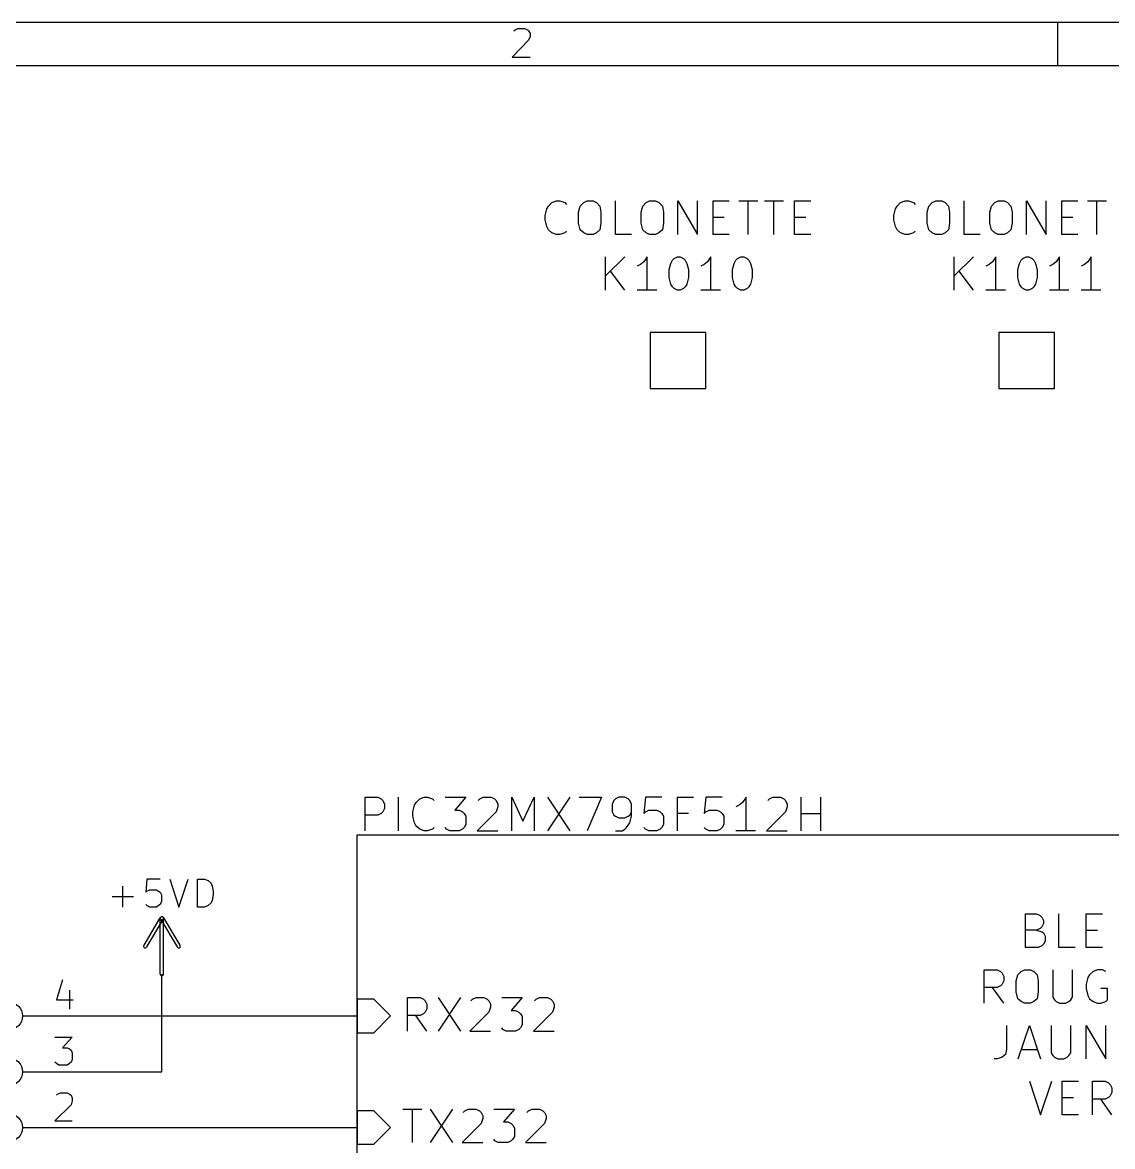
# Model space of a CAD drawing. Extents: x 10 to 287, y -200 to -10.
# Drawn here: x 62.9 to 112.5, y -61.2 to -10 of the extents above; entities that cross this region are included whole.
import ezdxf

# ---------------------------------------------------------------- set-up
doc = ezdxf.new("R2010")
doc.units = 0
doc.header["$MEASUREMENT"] = 0

msp = doc.modelspace()

# ---------------------------------------------------------------- linework, layer by layer
at = {"layer": 'Brown 2'}
for p, q in [((108.534, -52.1208), (108.534, -50.5968)), ((108.534, -50.5968), (109.042, -50.5968)), ((109.042, -50.5968), (109.195, -50.673)), ((110.058, -52.1208), (110.058, -50.5968)), ((111.303, -52.1208), (111.303, -50.5968)), ((111.303, -50.5968), (112.039, -50.5968)), ((109.195, -50.673), (109.271, -50.7492)), ((109.271, -51.181), (109.195, -51.2572)), ((109.271, -50.7492), (109.347, -50.9016)), ((109.347, -51.0286), (109.271, -51.181)), ((109.347, -50.9016), (109.347, -51.0286)), ((109.042, -51.3334), (108.534, -51.3334)), ((109.195, -51.2572), (109.042, -51.3334)), ((109.042, -51.3334), (109.271, -51.4096)), ((109.271, -51.4096), (109.347, -51.4604)), ((109.347, -51.4604), (109.423, -51.6128)), ((109.423, -51.6128), (109.423, -51.8414)), ((111.303, -51.3334), (111.811, -51.3334)), ((109.118, -52.1208), (108.534, -52.1208)), ((109.271, -52.0446), (109.118, -52.1208)), ((109.347, -51.9684), (109.271, -52.0446)), ((109.423, -51.8414), (109.347, -51.9684)), ((110.795, -52.1208), (110.058, -52.1208)), ((112.039, -52.1208), (111.303, -52.1208)), ((106.655, -54.6608), (106.655, -53.1368)), ((106.655, -53.1368), (107.239, -53.1368)), ((107.239, -53.1368), (107.391, -53.213)), ((107.391, -53.213), (107.467, -53.2892)), ((108.179, -53.3654), (108.331, -53.213)), ((108.331, -53.213), (108.483, -53.1368)), ((108.483, -53.1368), (108.763, -53.1368)), ((108.763, -53.1368), (108.915, -53.213)), ((108.915, -53.213), (109.068, -53.3654)), ((109.779, -53.1368), (109.779, -54.3814)), ((110.668, -54.3814), (110.668, -53.1368)), ((111.608, -53.213), (111.455, -53.3654)), ((111.811, -53.1368), (111.608, -53.213)), ((112.039, -53.1368), (111.811, -53.1368)), ((112.192, -53.213), (112.039, -53.1368)), ((107.467, -53.2892), (107.544, -53.4416)), ((107.544, -53.6448), (107.467, -53.7972)), ((107.544, -53.4416), (107.544, -53.6448)), ((108.102, -53.6448), (108.179, -53.3654)), ((108.102, -54.1528), (108.102, -53.6448)), ((109.068, -53.3654), (109.118, -53.6448)), ((109.118, -53.6448), (109.118, -54.1528)), ((111.379, -53.4924), (111.303, -53.7972)), ((111.455, -53.3654), (111.379, -53.4924)), ((107.239, -53.9496), (106.655, -53.9496)), ((107.544, -54.6608), (107.036, -53.9496)), ((107.391, -53.8734), (107.239, -53.9496)), ((107.467, -53.7972), (107.391, -53.8734)), ((108.179, -54.4576), (108.102, -54.1528)), ((109.118, -54.1528), (109.068, -54.4576)), ((111.303, -53.7972), (111.303, -54.0004)), ((111.303, -54.0004), (111.379, -54.3052)), ((112.268, -54.0004), (111.963, -54.0004)), ((112.268, -54.5084), (112.268, -54.0004)), ((78.867, -54.483), (78.105, -54.483)), ((78.105, -54.483), (78.105, -56.007)), ((79.629, -55.245), (78.867, -54.483)), ((80.391, -55.9308), (80.391, -54.4068)), ((80.391, -54.4068), (80.9752, -54.4068)), ((80.9752, -54.4068), (81.1276, -54.483)), ((81.1276, -54.483), (81.2038, -54.5592)), ((81.2038, -54.5592), (81.28, -54.7116)), ((81.28, -54.7116), (81.28, -54.9148)), ((81.788, -54.4068), (82.804, -55.9308)), ((82.804, -54.4068), (81.788, -55.9308)), ((83.2866, -54.5592), (83.3628, -54.483)), ((83.3628, -54.483), (83.5152, -54.4068)), ((83.5152, -54.4068), (83.8708, -54.4068)), ((83.8708, -54.4068), (84.0232, -54.483)), ((84.0232, -54.483), (84.0994, -54.5592)), ((84.0994, -54.5592), (84.1756, -54.7116)), ((84.1756, -54.7116), (84.1756, -54.8386)), ((84.6836, -54.4068), (85.6234, -54.4068)), ((85.6234, -54.4068), (85.1154, -54.991)), ((86.1822, -54.5592), (86.2584, -54.483)), ((86.2584, -54.483), (86.4108, -54.4068)), ((86.4108, -54.4068), (86.7664, -54.4068)), ((86.7664, -54.4068), (86.9188, -54.483)), ((86.9188, -54.483), (86.995, -54.5592)), ((86.995, -54.5592), (87.0712, -54.7116)), ((87.0712, -54.7116), (87.0712, -54.8386)), ((108.331, -54.5846), (108.179, -54.4576)), ((108.483, -54.6608), (108.331, -54.5846)), ((108.763, -54.6608), (108.483, -54.6608)), ((108.915, -54.5846), (108.763, -54.6608)), ((109.068, -54.4576), (108.915, -54.5846)), ((109.779, -54.3814), (109.855, -54.5084)), ((109.855, -54.5084), (109.931, -54.5846)), ((109.931, -54.5846), (110.084, -54.6608)), ((110.084, -54.6608), (110.363, -54.6608)), ((110.363, -54.6608), (110.515, -54.5846)), ((110.515, -54.5846), (110.592, -54.5084)), ((110.592, -54.5084), (110.668, -54.3814)), ((111.379, -54.3052), (111.455, -54.4576)), ((111.455, -54.4576), (111.608, -54.5846)), ((111.608, -54.5846), (111.811, -54.6608)), ((111.811, -54.6608), (111.963, -54.6608)), ((111.963, -54.6608), (112.192, -54.5846)), ((112.192, -54.5846), (112.268, -54.5084)), ((78.867, -56.007), (79.629, -55.245)), ((80.9752, -55.2196), (80.391, -55.2196)), ((81.28, -55.9308), (80.772, -55.2196)), ((81.1276, -55.1434), (80.9752, -55.2196)), ((81.2038, -55.0672), (81.1276, -55.1434)), ((81.28, -54.9148), (81.2038, -55.0672)), ((84.0994, -55.0672), (83.2358, -55.9308)), ((84.1756, -54.8386), (84.0994, -55.0672)), ((85.1154, -54.991), (85.3186, -54.991)), ((85.3186, -54.991), (85.471, -55.0672)), ((85.471, -55.0672), (85.5472, -55.1434)), ((85.5472, -55.1434), (85.6234, -55.2704)), ((85.6234, -55.2704), (85.6234, -55.6514)), ((86.995, -55.0672), (86.1314, -55.9308)), ((87.0712, -54.8386), (86.995, -55.0672)), ((84.7344, -55.8546), (84.6836, -55.7784)), ((85.5472, -55.7784), (85.471, -55.8546)), ((85.6234, -55.6514), (85.5472, -55.7784)), ((107.671, -55.6768), (107.671, -56.769)), ((108.204, -57.2008), (108.712, -55.6768)), ((108.712, -55.6768), (109.22, -57.2008)), ((109.703, -55.6768), (109.703, -56.9214)), ((110.592, -56.9214), (110.592, -55.6768)), ((111.303, -57.2008), (111.303, -55.6768)), ((111.303, -55.6768), (112.192, -57.2008)), ((112.192, -57.2008), (112.192, -55.6768)), ((78.105, -56.007), (78.867, -56.007)), ((83.2358, -55.9308), (84.1756, -55.9308)), ((84.8868, -55.9308), (84.7344, -55.8546)), ((85.3186, -55.9308), (84.8868, -55.9308)), ((85.471, -55.8546), (85.3186, -55.9308)), ((86.1314, -55.9308), (87.0712, -55.9308)), ((107.671, -56.769), (107.62, -56.9976)), ((108.331, -56.769), (109.068, -56.769)), ((107.239, -57.2008), (107.112, -57.2008)), ((107.467, -57.1246), (107.239, -57.2008)), ((107.62, -56.9976), (107.467, -57.1246)), ((109.703, -56.9214), (109.779, -57.0484)), ((109.779, -57.0484), (109.855, -57.1246)), ((109.855, -57.1246), (110.007, -57.2008)), ((110.007, -57.2008), (110.287, -57.2008)), ((110.287, -57.2008), (110.439, -57.1246)), ((110.439, -57.1246), (110.515, -57.0484)), ((110.515, -57.0484), (110.592, -56.9214)), ((108.712, -58.2168), (109.22, -59.7408)), ((109.22, -59.7408), (109.728, -58.2168)), ((110.211, -59.7408), (110.211, -58.2168)), ((110.211, -58.2168), (110.947, -58.2168)), ((111.582, -59.7408), (111.582, -58.2168)), ((111.582, -58.2168), (112.166, -58.2168)), ((112.166, -58.2168), (112.319, -58.293)), ((112.319, -58.293), (112.395, -58.3692)), ((112.395, -58.3692), (112.471, -58.5216)), ((112.471, -58.7248), (112.395, -58.8772)), ((112.471, -58.5216), (112.471, -58.7248)), ((110.211, -58.9534), (110.719, -58.9534)), ((112.166, -59.0296), (111.582, -59.0296)), ((112.471, -59.7408), (111.963, -59.0296)), ((112.319, -58.9534), (112.166, -59.0296)), ((112.395, -58.8772), (112.319, -58.9534)), ((78.867, -59.563), (78.105, -59.563)), ((78.105, -59.563), (78.105, -61.087)), ((79.629, -60.325), (78.867, -59.563)), ((80.1878, -59.4868), (81.0514, -59.4868)), ((80.6196, -61.0108), (80.6196, -59.4868)), ((81.4324, -59.4868), (82.4484, -61.0108)), ((82.4484, -59.4868), (81.4324, -61.0108)), ((82.931, -59.6392), (83.0072, -59.563)), ((83.0072, -59.563), (83.1596, -59.4868)), ((83.1596, -59.4868), (83.5152, -59.4868)), ((83.5152, -59.4868), (83.6676, -59.563)), ((83.6676, -59.563), (83.7438, -59.6392)), ((83.7438, -59.6392), (83.82, -59.7916)), ((83.82, -59.7916), (83.82, -59.9186)), ((84.328, -59.4868), (85.2678, -59.4868)), ((85.2678, -59.4868), (84.7598, -60.071)), ((85.8266, -59.6392), (85.9028, -59.563)), ((85.9028, -59.563), (86.0552, -59.4868)), ((86.0552, -59.4868), (86.4108, -59.4868)), ((86.4108, -59.4868), (86.5632, -59.563)), ((86.5632, -59.563), (86.6394, -59.6392)), ((86.6394, -59.6392), (86.7156, -59.7916)), ((86.7156, -59.7916), (86.7156, -59.9186)), ((110.947, -59.7408), (110.211, -59.7408)), ((78.867, -61.087), (79.629, -60.325)), ((83.7438, -60.1472), (82.8802, -61.0108)), ((83.82, -59.9186), (83.7438, -60.1472)), ((84.7598, -60.071), (84.963, -60.071)), ((84.963, -60.071), (85.1154, -60.1472)), ((85.1154, -60.1472), (85.1916, -60.2234)), ((85.1916, -60.2234), (85.2678, -60.3504)), ((85.2678, -60.3504), (85.2678, -60.7314)), ((86.6394, -60.1472), (85.7758, -61.0108)), ((86.7156, -59.9186), (86.6394, -60.1472)), ((84.3788, -60.9346), (84.328, -60.8584)), ((85.1916, -60.8584), (85.1154, -60.9346)), ((85.2678, -60.7314), (85.1916, -60.8584)), ((78.105, -61.087), (78.867, -61.087)), ((82.8802, -61.0108), (83.82, -61.0108)), ((84.5312, -61.0108), (84.3788, -60.9346)), ((84.963, -61.0108), (84.5312, -61.0108)), ((85.1154, -60.9346), (84.963, -61.0108)), ((85.7758, -61.0108), (86.7156, -61.0108))]:
    msp.add_line(p, q, dxfattribs=at)
at = {"layer": 'Cyan 2'}
for p, q in [((86.741, -18.4912), (86.8172, -18.3642)), ((86.8172, -18.3642), (86.9696, -18.2118)), ((86.9696, -18.2118), (87.1728, -18.1356)), ((87.1728, -18.1356), (87.3252, -18.1356)), ((87.3252, -18.1356), (87.5538, -18.2118)), ((87.5538, -18.2118), (87.63, -18.288)), ((88.1888, -18.6436), (88.265, -18.3642)), ((88.265, -18.3642), (88.4174, -18.2118)), ((88.4174, -18.2118), (88.5698, -18.1356)), ((88.5698, -18.1356), (88.8492, -18.1356)), ((88.8492, -18.1356), (89.0016, -18.2118)), ((89.0016, -18.2118), (89.154, -18.3642)), ((89.154, -18.3642), (89.2048, -18.6436)), ((89.8652, -19.6596), (89.8652, -18.1356)), ((91.0336, -18.6436), (91.1098, -18.3642)), ((91.1098, -18.3642), (91.2622, -18.2118)), ((91.2622, -18.2118), (91.4146, -18.1356)), ((91.4146, -18.1356), (91.694, -18.1356)), ((91.694, -18.1356), (91.8464, -18.2118)), ((91.8464, -18.2118), (91.9988, -18.3642)), ((91.9988, -18.3642), (92.0496, -18.6436)), ((92.71, -19.6596), (92.71, -18.1356)), ((92.71, -18.1356), (93.599, -19.6596)), ((93.599, -19.6596), (93.599, -18.1356)), ((94.3102, -19.6596), (94.3102, -18.1356)), ((94.3102, -18.1356), (95.0468, -18.1356)), ((95.4786, -18.1356), (96.3422, -18.1356)), ((95.9104, -19.6596), (95.9104, -18.1356)), ((96.647, -18.1356), (97.5106, -18.1356)), ((97.0788, -19.6596), (97.0788, -18.1356)), ((98.0186, -19.6596), (98.0186, -18.1356)), ((98.0186, -18.1356), (98.7552, -18.1356)), ((102.616, -18.4912), (102.692, -18.3642)), ((102.692, -18.3642), (102.845, -18.2118)), ((102.845, -18.2118), (103.048, -18.1356)), ((103.048, -18.1356), (103.2, -18.1356)), ((103.2, -18.1356), (103.429, -18.2118)), ((103.429, -18.2118), (103.505, -18.288)), ((104.064, -18.6436), (104.14, -18.3642)), ((104.14, -18.3642), (104.292, -18.2118)), ((104.292, -18.2118), (104.445, -18.1356)), ((104.445, -18.1356), (104.724, -18.1356)), ((104.724, -18.1356), (104.877, -18.2118)), ((104.877, -18.2118), (105.029, -18.3642)), ((105.029, -18.3642), (105.08, -18.6436)), ((105.74, -19.6596), (105.74, -18.1356)), ((106.909, -18.6436), (106.985, -18.3642)), ((106.985, -18.3642), (107.137, -18.2118)), ((107.137, -18.2118), (107.29, -18.1356)), ((107.29, -18.1356), (107.569, -18.1356)), ((107.569, -18.1356), (107.721, -18.2118)), ((107.721, -18.2118), (107.874, -18.3642)), ((107.874, -18.3642), (107.925, -18.6436)), ((108.585, -19.6596), (108.585, -18.1356)), ((108.585, -18.1356), (109.474, -19.6596)), ((109.474, -19.6596), (109.474, -18.1356)), ((110.185, -19.6596), (110.185, -18.1356)), ((110.185, -18.1356), (110.922, -18.1356)), ((111.354, -18.1356), (112.217, -18.1356)), ((111.785, -19.6596), (111.785, -18.1356)), ((86.6648, -18.796), (86.741, -18.4912)), ((86.6648, -18.9992), (86.6648, -18.796)), ((88.1888, -19.1516), (88.1888, -18.6436)), ((89.2048, -18.6436), (89.2048, -19.1516)), ((91.0336, -19.1516), (91.0336, -18.6436)), ((92.0496, -18.6436), (92.0496, -19.1516)), ((94.3102, -18.8722), (94.8182, -18.8722)), ((98.0186, -18.8722), (98.5266, -18.8722)), ((102.54, -18.796), (102.616, -18.4912)), ((102.54, -18.9992), (102.54, -18.796)), ((104.064, -19.1516), (104.064, -18.6436)), ((105.08, -18.6436), (105.08, -19.1516)), ((106.909, -19.1516), (106.909, -18.6436)), ((107.925, -18.6436), (107.925, -19.1516)), ((110.185, -18.8722), (110.693, -18.8722)), ((86.741, -19.304), (86.6648, -18.9992)), ((86.8172, -19.4564), (86.741, -19.304)), ((88.265, -19.4564), (88.1888, -19.1516)), ((89.2048, -19.1516), (89.154, -19.4564)), ((91.1098, -19.4564), (91.0336, -19.1516)), ((92.0496, -19.1516), (91.9988, -19.4564)), ((102.616, -19.304), (102.54, -18.9992)), ((102.692, -19.4564), (102.616, -19.304)), ((104.14, -19.4564), (104.064, -19.1516)), ((105.08, -19.1516), (105.029, -19.4564)), ((106.985, -19.4564), (106.909, -19.1516)), ((107.925, -19.1516), (107.874, -19.4564)), ((86.9696, -19.5834), (86.8172, -19.4564)), ((87.1728, -19.6596), (86.9696, -19.5834)), ((87.3252, -19.6596), (87.1728, -19.6596)), ((87.5538, -19.5834), (87.3252, -19.6596)), ((87.63, -19.5072), (87.5538, -19.5834)), ((88.4174, -19.5834), (88.265, -19.4564)), ((88.5698, -19.6596), (88.4174, -19.5834)), ((88.8492, -19.6596), (88.5698, -19.6596)), ((89.0016, -19.5834), (88.8492, -19.6596)), ((89.154, -19.4564), (89.0016, -19.5834)), ((90.6018, -19.6596), (89.8652, -19.6596)), ((91.2622, -19.5834), (91.1098, -19.4564)), ((91.4146, -19.6596), (91.2622, -19.5834)), ((91.694, -19.6596), (91.4146, -19.6596)), ((91.8464, -19.5834), (91.694, -19.6596)), ((91.9988, -19.4564), (91.8464, -19.5834)), ((95.0468, -19.6596), (94.3102, -19.6596)), ((98.7552, -19.6596), (98.0186, -19.6596)), ((102.845, -19.5834), (102.692, -19.4564)), ((103.048, -19.6596), (102.845, -19.5834)), ((103.2, -19.6596), (103.048, -19.6596)), ((103.429, -19.5834), (103.2, -19.6596)), ((103.505, -19.5072), (103.429, -19.5834)), ((104.292, -19.5834), (104.14, -19.4564)), ((104.445, -19.6596), (104.292, -19.5834)), ((104.724, -19.6596), (104.445, -19.6596)), ((104.877, -19.5834), (104.724, -19.6596)), ((105.029, -19.4564), (104.877, -19.5834)), ((106.477, -19.6596), (105.74, -19.6596)), ((107.137, -19.5834), (106.985, -19.4564)), ((107.29, -19.6596), (107.137, -19.5834)), ((107.569, -19.6596), (107.29, -19.6596)), ((107.721, -19.5834), (107.569, -19.6596)), ((107.874, -19.4564), (107.721, -19.5834)), ((110.922, -19.6596), (110.185, -19.6596)), ((89.408, -22.1996), (89.408, -20.6756)), ((90.297, -20.6756), (89.408, -21.5392)), ((91.1606, -20.9042), (91.0082, -21.0312)), ((91.313, -20.6756), (91.1606, -20.9042)), ((91.313, -22.1996), (91.313, -20.6756)), ((92.3036, -21.2598), (92.3798, -20.9804)), ((92.3798, -20.9804), (92.456, -20.828)), ((92.456, -20.828), (92.5322, -20.7518)), ((92.5322, -20.7518), (92.6846, -20.6756)), ((92.6846, -20.6756), (92.8116, -20.6756)), ((92.8116, -20.6756), (92.964, -20.7518)), ((92.964, -20.7518), (93.0402, -20.828)), ((93.0402, -20.828), (93.1164, -20.9804)), ((93.1164, -20.9804), (93.1926, -21.2598)), ((94.0562, -20.9042), (93.9038, -21.0312)), ((94.2086, -20.6756), (94.0562, -20.9042)), ((94.2086, -22.1996), (94.2086, -20.6756)), ((95.1992, -21.2598), (95.2754, -20.9804)), ((95.2754, -20.9804), (95.3516, -20.828)), ((95.3516, -20.828), (95.4278, -20.7518)), ((95.4278, -20.7518), (95.5802, -20.6756)), ((95.5802, -20.6756), (95.7072, -20.6756)), ((95.7072, -20.6756), (95.8596, -20.7518)), ((95.8596, -20.7518), (95.9358, -20.828)), ((95.9358, -20.828), (96.012, -20.9804)), ((96.012, -20.9804), (96.0882, -21.2598)), ((105.283, -22.1996), (105.283, -20.6756)), ((106.172, -20.6756), (105.283, -21.5392)), ((107.036, -20.9042), (106.883, -21.0312)), ((107.188, -20.6756), (107.036, -20.9042)), ((107.188, -22.1996), (107.188, -20.6756)), ((108.179, -21.2598), (108.255, -20.9804)), ((108.255, -20.9804), (108.331, -20.828)), ((108.331, -20.828), (108.407, -20.7518)), ((108.407, -20.7518), (108.56, -20.6756)), ((108.56, -20.6756), (108.687, -20.6756)), ((108.687, -20.6756), (108.839, -20.7518)), ((108.839, -20.7518), (108.915, -20.828)), ((108.915, -20.828), (108.991, -20.9804)), ((108.991, -20.9804), (109.068, -21.2598)), ((109.931, -20.9042), (109.779, -21.0312)), ((110.084, -20.6756), (109.931, -20.9042)), ((110.084, -22.1996), (110.084, -20.6756)), ((111.379, -20.9042), (111.227, -21.0312)), ((111.531, -20.6756), (111.379, -20.9042)), ((111.531, -22.1996), (111.531, -20.6756)), ((90.297, -22.1996), (89.6366, -21.336)), ((91.0082, -21.0312), (90.8558, -21.1074)), ((92.3036, -21.6154), (92.3036, -21.2598)), ((93.1926, -21.2598), (93.1926, -21.6154)), ((93.9038, -21.0312), (93.7514, -21.1074)), ((95.1992, -21.6154), (95.1992, -21.2598)), ((96.0882, -21.2598), (96.0882, -21.6154)), ((106.172, -22.1996), (105.512, -21.336)), ((106.883, -21.0312), (106.731, -21.1074)), ((108.179, -21.6154), (108.179, -21.2598)), ((109.068, -21.2598), (109.068, -21.6154)), ((109.779, -21.0312), (109.626, -21.1074)), ((111.227, -21.0312), (111.074, -21.1074)), ((92.3798, -21.9202), (92.3036, -21.6154)), ((92.456, -22.0472), (92.3798, -21.9202)), ((93.1164, -21.9202), (93.0402, -22.0472)), ((93.1926, -21.6154), (93.1164, -21.9202)), ((95.2754, -21.9202), (95.1992, -21.6154)), ((95.3516, -22.0472), (95.2754, -21.9202)), ((96.012, -21.9202), (95.9358, -22.0472)), ((96.0882, -21.6154), (96.012, -21.9202)), ((108.255, -21.9202), (108.179, -21.6154)), ((108.331, -22.0472), (108.255, -21.9202)), ((108.991, -21.9202), (108.915, -22.0472)), ((109.068, -21.6154), (108.991, -21.9202)), ((91.7448, -22.1996), (90.8558, -22.1996)), ((92.5322, -22.1234), (92.456, -22.0472)), ((92.6846, -22.1996), (92.5322, -22.1234)), ((92.8116, -22.1996), (92.6846, -22.1996)), ((92.964, -22.1234), (92.8116, -22.1996)), ((93.0402, -22.0472), (92.964, -22.1234)), ((94.6404, -22.1996), (93.7514, -22.1996)), ((95.4278, -22.1234), (95.3516, -22.0472)), ((95.5802, -22.1996), (95.4278, -22.1234)), ((95.7072, -22.1996), (95.5802, -22.1996)), ((95.8596, -22.1234), (95.7072, -22.1996)), ((95.9358, -22.0472), (95.8596, -22.1234)), ((107.62, -22.1996), (106.731, -22.1996)), ((108.407, -22.1234), (108.331, -22.0472)), ((108.56, -22.1996), (108.407, -22.1234)), ((108.687, -22.1996), (108.56, -22.1996)), ((108.839, -22.1234), (108.687, -22.1996)), ((108.915, -22.0472), (108.839, -22.1234)), ((110.515, -22.1996), (109.626, -22.1996)), ((111.963, -22.1996), (111.074, -22.1996)), ((78.4606, -46.8122), (78.4606, -45.2882)), ((78.4606, -45.2882), (79.0448, -45.2882)), ((79.0448, -45.2882), (79.1972, -45.3644)), ((79.1972, -45.3644), (79.2734, -45.4406)), ((79.2734, -45.4406), (79.3496, -45.593)), ((79.9846, -46.8122), (79.9846, -45.2882)), ((80.7212, -45.6438), (80.7974, -45.5168)), ((80.7974, -45.5168), (80.9498, -45.3644)), ((80.9498, -45.3644), (81.153, -45.2882)), ((81.153, -45.2882), (81.3054, -45.2882)), ((81.3054, -45.2882), (81.534, -45.3644)), ((81.534, -45.3644), (81.6102, -45.4406)), ((82.1182, -45.2882), (83.058, -45.2882)), ((83.058, -45.2882), (82.55, -45.8724)), ((83.6168, -45.4406), (83.693, -45.3644)), ((83.693, -45.3644), (83.8454, -45.2882)), ((83.8454, -45.2882), (84.201, -45.2882)), ((84.201, -45.2882), (84.3534, -45.3644)), ((84.3534, -45.3644), (84.4296, -45.4406)), ((84.4296, -45.4406), (84.5058, -45.593)), ((85.1408, -46.8122), (85.1408, -45.2882)), ((85.1408, -45.2882), (85.6488, -46.3804)), ((85.6488, -46.3804), (86.1568, -45.2882)), ((86.1568, -45.2882), (86.1568, -46.8122)), ((86.7664, -45.2882), (87.7824, -46.8122)), ((87.7824, -45.2882), (86.7664, -46.8122)), ((88.2142, -45.2882), (89.2302, -45.2882)), ((89.2302, -45.2882), (88.5698, -46.8122)), ((89.789, -45.4406), (89.7128, -45.593)), ((89.8652, -45.3644), (89.789, -45.4406)), ((90.0176, -45.2882), (89.8652, -45.3644)), ((90.297, -45.2882), (90.0176, -45.2882)), ((90.4494, -45.3644), (90.297, -45.2882)), ((90.5256, -45.4406), (90.4494, -45.3644)), ((90.6018, -45.593), (90.5256, -45.4406)), ((91.2368, -45.2882), (91.1606, -46.0248)), ((91.9734, -45.2882), (91.2368, -45.2882)), ((92.6846, -46.8122), (92.6846, -45.2882)), ((92.6846, -45.2882), (93.4212, -45.2882)), ((93.98, -45.2882), (93.9038, -46.0248)), ((94.7166, -45.2882), (93.98, -45.2882)), ((95.6564, -45.5168), (95.504, -45.6438)), ((95.8088, -45.2882), (95.6564, -45.5168)), ((95.8088, -46.8122), (95.8088, -45.2882)), ((96.7994, -45.4406), (96.8756, -45.3644)), ((96.8756, -45.3644), (97.028, -45.2882)), ((97.028, -45.2882), (97.3836, -45.2882)), ((97.3836, -45.2882), (97.536, -45.3644)), ((97.536, -45.3644), (97.6122, -45.4406)), ((97.6122, -45.4406), (97.6884, -45.593)), ((98.3234, -46.8122), (98.3234, -45.2882)), ((99.2124, -46.8122), (99.2124, -45.2882)), ((79.1972, -46.0248), (79.0448, -46.101)), ((79.2734, -45.9486), (79.1972, -46.0248)), ((79.3496, -45.7962), (79.2734, -45.9486)), ((79.3496, -45.593), (79.3496, -45.7962)), ((80.645, -45.9486), (80.7212, -45.6438)), ((80.645, -46.1518), (80.645, -45.9486)), ((82.55, -45.8724), (82.7532, -45.8724)), ((82.7532, -45.8724), (82.9056, -45.9486)), ((82.9056, -45.9486), (82.9818, -46.0248)), ((82.9818, -46.0248), (83.058, -46.1518)), ((84.4296, -45.9486), (83.566, -46.8122)), ((84.5058, -45.72), (84.4296, -45.9486)), ((84.5058, -45.593), (84.5058, -45.72)), ((89.7128, -45.593), (89.7128, -45.9486)), ((89.7128, -45.9486), (89.789, -46.101)), ((90.5256, -46.101), (90.6018, -45.9486)), ((90.6018, -46.1518), (90.6018, -45.593)), ((91.1606, -46.0248), (91.2368, -45.9486)), ((91.2368, -45.9486), (91.3892, -45.8724)), ((91.3892, -45.8724), (91.7448, -45.8724)), ((91.7448, -45.8724), (91.8972, -45.9486)), ((91.8972, -45.9486), (91.9734, -46.0248)), ((91.9734, -46.0248), (92.0496, -46.1518)), ((93.1926, -46.0248), (92.6846, -46.0248)), ((93.9038, -46.0248), (93.98, -45.9486)), ((93.98, -45.9486), (94.1324, -45.8724)), ((94.1324, -45.8724), (94.488, -45.8724)), ((94.488, -45.8724), (94.6404, -45.9486)), ((94.6404, -45.9486), (94.7166, -46.0248)), ((94.7166, -46.0248), (94.7928, -46.1518)), ((95.504, -45.6438), (95.3516, -45.72)), ((97.6122, -45.9486), (96.7486, -46.8122)), ((97.6884, -45.72), (97.6122, -45.9486)), ((97.6884, -45.593), (97.6884, -45.72)), ((98.3234, -46.0248), (99.2124, -46.0248)), ((79.0448, -46.101), (78.4606, -46.101)), ((80.7212, -46.4566), (80.645, -46.1518)), ((80.7974, -46.609), (80.7212, -46.4566)), ((83.058, -46.5328), (82.9818, -46.6598)), ((83.058, -46.1518), (83.058, -46.5328)), ((89.789, -46.101), (89.8652, -46.1518)), ((89.8652, -46.1518), (90.0176, -46.228)), ((90.0176, -46.228), (90.297, -46.228)), ((90.297, -46.228), (90.4494, -46.1518)), ((90.3732, -46.6598), (90.5256, -46.4566)), ((90.4494, -46.1518), (90.5256, -46.101)), ((90.5256, -46.4566), (90.6018, -46.1518)), ((92.0496, -46.5328), (91.9734, -46.6598)), ((92.0496, -46.1518), (92.0496, -46.5328)), ((94.7928, -46.5328), (94.7166, -46.6598)), ((94.7928, -46.1518), (94.7928, -46.5328)), ((80.9498, -46.736), (80.7974, -46.609)), ((81.153, -46.8122), (80.9498, -46.736)), ((81.3054, -46.8122), (81.153, -46.8122)), ((81.534, -46.736), (81.3054, -46.8122)), ((81.6102, -46.6598), (81.534, -46.736)), ((82.169, -46.736), (82.1182, -46.6598)), ((82.3214, -46.8122), (82.169, -46.736)), ((82.7532, -46.8122), (82.3214, -46.8122)), ((82.9056, -46.736), (82.7532, -46.8122)), ((82.9818, -46.6598), (82.9056, -46.736)), ((83.566, -46.8122), (84.5058, -46.8122)), ((89.8652, -46.8122), (90.17, -46.8122)), ((90.17, -46.8122), (90.297, -46.736)), ((90.297, -46.736), (90.3732, -46.6598)), ((91.2368, -46.736), (91.1606, -46.6598)), ((91.3892, -46.8122), (91.2368, -46.736)), ((91.7448, -46.8122), (91.3892, -46.8122)), ((91.8972, -46.736), (91.7448, -46.8122)), ((91.9734, -46.6598), (91.8972, -46.736)), ((93.98, -46.736), (93.9038, -46.6598)), ((94.1324, -46.8122), (93.98, -46.736)), ((94.488, -46.8122), (94.1324, -46.8122)), ((94.6404, -46.736), (94.488, -46.8122)), ((94.7166, -46.6598), (94.6404, -46.736)), ((96.2406, -46.8122), (95.3516, -46.8122)), ((96.7486, -46.8122), (97.6884, -46.8122)), ((68.5292, -49.022), (68.4784, -49.6062)), ((69.1388, -49.022), (68.5292, -49.022)), ((69.5706, -49.022), (69.977, -50.292)), ((69.977, -50.292), (70.4088, -49.022)), ((70.8406, -50.292), (70.8406, -49.022)), ((70.8406, -49.022), (71.1454, -49.022)), ((71.1454, -49.022), (71.3232, -49.0728)), ((71.3232, -49.0728), (71.4502, -49.1998)), ((67.437, -50.292), (67.437, -49.3268)), ((68.4784, -49.6062), (68.5292, -49.5554)), ((68.5292, -49.5554), (68.6562, -49.5046)), ((68.6562, -49.5046), (68.961, -49.5046)), ((68.961, -49.5046), (69.0626, -49.5554)), ((69.0626, -49.5554), (69.1388, -49.6062)), ((69.1388, -49.6062), (69.1896, -49.7332)), ((71.4502, -49.1998), (71.501, -49.3268)), ((71.501, -49.3268), (71.5518, -49.5554)), ((71.5518, -49.5554), (71.5518, -49.7332)), ((66.9544, -49.8094), (67.9196, -49.8094)), ((69.1896, -50.038), (69.1388, -50.165)), ((69.1896, -49.7332), (69.1896, -50.038)), ((71.4502, -50.0888), (71.3232, -50.2158)), ((71.501, -49.9872), (71.4502, -50.0888)), ((71.5518, -49.7332), (71.501, -49.9872)), ((68.5292, -50.2158), (68.4784, -50.165)), ((68.6562, -50.292), (68.5292, -50.2158)), ((68.961, -50.292), (68.6562, -50.292)), ((69.0626, -50.2158), (68.961, -50.292)), ((69.1388, -50.165), (69.0626, -50.2158)), ((71.1454, -50.292), (70.8406, -50.292)), ((71.3232, -50.2158), (71.1454, -50.292))]:
    msp.add_line(p, q, dxfattribs=at)
at = {"layer": 'Green 2'}
for p, q in [((69.215, -57.785), (69.215, -53.34)), ((67.945, -55.245), (78.105, -55.245)), ((67.945, -57.785), (69.215, -57.785)), ((67.945, -60.325), (78.105, -60.325))]:
    msp.add_line(p, q, dxfattribs=at)
at = {"layer": 'Magenta 2'}
for p, q in [((78.105, -46.99), (118.745, -46.99)), ((78.105, -188.595), (78.105, -46.99))]:
    msp.add_line(p, q, dxfattribs=at)
at = {"layer": 'Red 2'}
for p, q in [((286.995, -10.0076), (10.0076, -10.0076)), ((110.007, -11.9888), (110.007, -10.0076)), ((85.2424, -10.3886), (85.2932, -10.3378)), ((85.2932, -10.3378), (85.4202, -10.287)), ((85.4202, -10.287), (85.725, -10.287)), ((85.725, -10.287), (85.852, -10.3378)), ((85.852, -10.3378), (85.9028, -10.3886)), ((85.9028, -10.3886), (85.979, -10.5156)), ((85.979, -10.6426), (85.9028, -10.8204)), ((85.979, -10.5156), (85.979, -10.6426)), ((85.9028, -10.8204), (85.1662, -11.5824)), ((85.1662, -11.5824), (85.979, -11.5824)), ((285.013, -11.9888), (11.9888, -11.9888)), ((91.44, -24.13), (91.44, -26.67)), ((93.98, -24.13), (91.44, -24.13)), ((93.98, -26.67), (93.98, -24.13)), ((107.315, -24.13), (107.315, -26.67)), ((109.855, -24.13), (107.315, -24.13)), ((109.855, -26.67), (109.855, -24.13)), ((91.44, -26.67), (93.98, -26.67)), ((107.315, -26.67), (109.855, -26.67)), ((68.4022, -52.0192), (69.1388, -50.7746)), ((68.5292, -52.0954), (69.2658, -50.8508)), ((69.1388, -53.34), (69.1388, -50.8)), ((69.1642, -50.8508), (69.9008, -52.0954)), ((69.2912, -50.7746), (70.0278, -52.0192)), ((69.2912, -53.34), (69.2912, -50.8)), ((64.6938, -53.594), (64.4144, -54.5084)), ((64.9986, -54.0766), (64.9986, -54.9402)), ((64.4144, -54.5084), (65.1764, -54.5084)), ((62.865, -55.245), (67.945, -55.245)), ((64.3382, -56.2102), (65.1256, -56.2102)), ((65.1256, -56.2102), (64.6938, -56.6928)), ((64.6938, -56.6928), (64.897, -56.6928)), ((64.897, -56.6928), (64.9986, -56.7436)), ((64.9986, -56.7436), (65.0748, -56.7944)), ((65.0748, -56.7944), (65.1256, -56.9214)), ((65.1256, -57.2262), (65.0748, -57.3532)), ((65.1256, -56.9214), (65.1256, -57.2262)), ((62.865, -57.785), (67.945, -57.785)), ((64.4144, -57.404), (64.3382, -57.3532)), ((64.516, -57.4802), (64.4144, -57.404)), ((64.897, -57.4802), (64.516, -57.4802)), ((64.9986, -57.404), (64.897, -57.4802)), ((65.0748, -57.3532), (64.9986, -57.404)), ((64.4144, -58.8518), (64.4652, -58.801)), ((64.4652, -58.801), (64.5922, -58.7502)), ((64.5922, -58.7502), (64.897, -58.7502)), ((64.897, -58.7502), (64.9986, -58.801)), ((64.9986, -58.801), (65.0748, -58.8518)), ((65.0748, -58.8518), (65.1256, -58.9788)), ((65.0748, -59.2836), (64.3382, -60.0202)), ((65.1256, -59.1058), (65.0748, -59.2836)), ((65.1256, -58.9788), (65.1256, -59.1058)), ((62.865, -60.325), (67.945, -60.325)), ((64.3382, -60.0202), (65.1256, -60.0202))]:
    msp.add_line(p, q, dxfattribs=at)
for centre in [(62.23, -55.245), (62.23, -57.785), (62.23, -60.325)]:
    msp.add_circle(centre, 0.635, dxfattribs=at)
for centre, start, end in [((69.215, -50.8), 360, 540), ((69.215, -50.8), 30.9638, 210.964), ((69.215, -50.8), 329.036, 509.036), ((68.453, -52.07), 149.036, 329.036), ((69.977, -52.07), 210.964, 390.964), ((69.215, -53.34), 180, 360)]:
    msp.add_arc(centre, 0.0762, start, end, dxfattribs=at)

doc.saveas('drawing.dxf')
